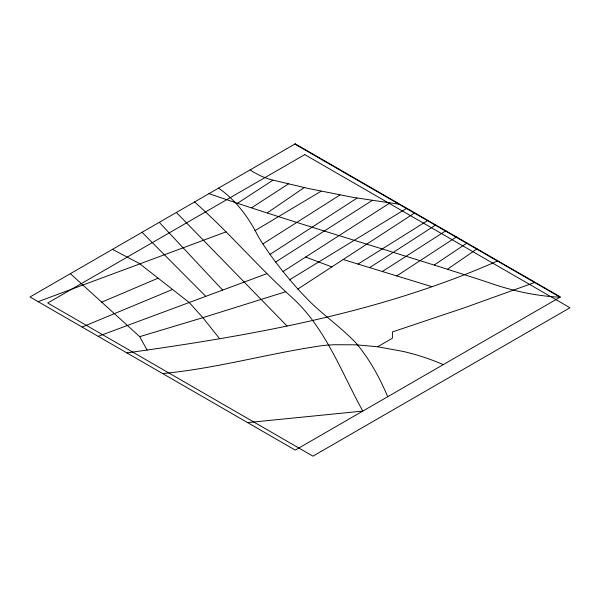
<?xml version="1.0" encoding="UTF-8"?>
<svg xmlns="http://www.w3.org/2000/svg" width="600" height="600" viewBox="0 0 600 600"><rect width="100%" height="100%" fill="white"/><g stroke="black" fill="none" stroke-linecap="round" stroke-linejoin="round"><path stroke-width="0.9" d="M447.63 269.123L477.082 248.835M267.397 212.798L304.207 187.575M434.303 264.952L466.995 243.015M396.75 275.925L456.428 236.91M237.757 203.1L272.888 180.225M297.81 289.08L414.757 212.858M251.782 207.69L288.345 183.953M270.022 254.4L357.06 198.075M369.638 267.623L435.743 224.97M283.087 271.545L389.768 203.04M382.335 271.507L445.822 230.79M275.67 262.013L372.09 200.52M262.845 243.945L339.99 194.985M358.02 264.067L427.845 220.41M289.305 279.923L406.785 208.252M254.947 230.685L321.12 191.22M162.615 373.538C216.87 368.498 269.332 353.16 323.1 345.51A126.54 73.058 0 0 1 334.575 344.722L356.145 344.82L377.625 346.763L392.408 338.228L392.408 331.942L465.533 307.388L534.607 282.502M497.85 260.827C380.52 312.825 253.192 335.272 126.877 352.905M101.722 302.16L158.123 278.168M82.095 327.053L172.56 289.47M38.115 301.657L226.14 231.833M98.175 336.337L266.91 273.638M285.81 291.69L202.875 317.67L139.71 336.66L70.358 273.675M247.59 422.603L362.827 411.082C340.8 371.34 325.043 326.22 289.913 295.59C256.965 265.553 228.038 231.435 194.55 201.975M398.97 204.195L353.077 197.385L308.183 188.453L269.76 179.347L261.668 176.385L254.04 172.403A71.512 41.287 0 0 1 250.192 169.845M377.625 346.763L403.8 351.57A175.725 101.453 0 0 1 443.28 364.635M343.163 259.515L431.85 286.665M208.972 193.65C300.697 225.15 394.043 251.58 486.188 281.745C509.97 290.235 534.787 296.032 560.07 297.202L294.84 144.075M305.655 257.055L331.845 266.895M112.455 249.368L139.425 263.513L189.203 302.513L202.875 317.67L219.555 338.647M218.55 188.115C235.913 200.183 248.663 217.335 258.015 236.085A406.192 234.51 0 0 0 261.3 241.53C273.03 259.62 286.478 276.615 301.05 292.5A439.403 253.688 0 0 0 305.933 297.562C321.712 314.347 341.288 327.015 356.85 343.98C369.832 359.752 379.8 377.925 387.72 396.713M142.028 232.298L205.778 296.355M176.37 212.475L287.017 326.01M159.285 222.337L222.63 290.093M139.71 336.66L147.12 350.13M295.23 143.843L30 296.978L295.23 450.105L560.46 296.978L295.23 143.843M304.77 154.613L47.715 303.022L312.945 456.158L570 307.748L304.77 154.613"/></g></svg>
